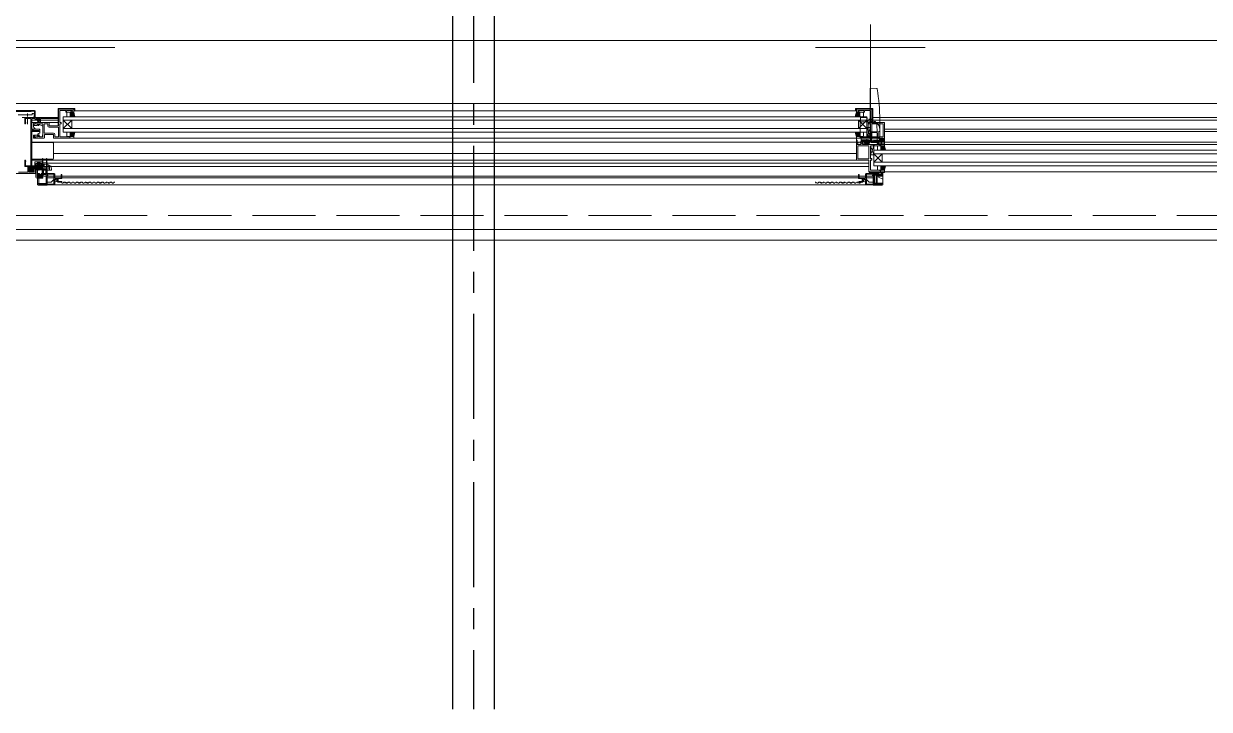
# Model space of a CAD drawing. Units: millimetres at full size, sheet at 1:30. Extents: x -16828 to 149130, y 47892 to 100313.
# Drawn here: x 15193 to 16886, y 49971 to 50950 of the extents above; entities that cross this region are included whole.
import ezdxf

# ---------------------------------------------------------------- set-up
doc = ezdxf.new("R2010")
doc.units = ezdxf.units.MM
doc.header["$LTSCALE"] = 30
doc.linetypes.add('CHAIN1', pattern=[8, 5, -1, 1, -1])
doc.linetypes.add('DASHED3', pattern=[4, 3, -1])
for name, color, linetype, lineweight in [('0-1', 7, 'Continuous', 15), ('2-A_建具', 7, 'Continuous', 15), ('9-9_配管－汚水１：硬質塩ビ管（ＤＶ）', 2, 'Continuous', 30)]:
    doc.layers.add(name, color=color, linetype=linetype, lineweight=lineweight)

msp = doc.modelspace()

# ---------------------------------------------------------------- linework, layer by layer
at = {"layer": '0-1'}
for p, q in [((12459.96, 50835.86), (17909.96, 50835.86)), ((-6110.04, 50655.86), (31079.96, 50655.86))]:
    msp.add_line(p, q, dxfattribs=at)
at = {"layer": '0-1', "linetype": 'DASHED3'}
msp.add_line((-1280.04, 50675.86), (21780.96, 50675.86), dxfattribs=at)
at = {"layer": '2-A_建具'}
for p, q in [((16402.46, 50830.36), (16402.46, 50948.83)), ((12649.96, 50925.86), (17719.96, 50925.86)), ((15323.46, 50915.86), (15098.96, 50915.86)), ((16480.96, 50915.86), (16323.96, 50915.86)), ((16411.15, 50857.55), (16402.48, 50857.85)), ((16401.96, 50857.35), (16401.96, 50813.49)), ((15160.96, 50825.86), (15208.96, 50825.86)), ((15203.96, 50824.46), (15165.96, 50824.46)), ((15203.96, 50824.86), (15203.96, 50824.46)), ((15208.96, 50824.86), (15203.96, 50824.86)), ((15208.96, 50818.81), (15208.96, 50824.86)), ((15209.96, 50824.86), (15209.96, 50816.36)), ((15264.96, 50827.86), (15242.76, 50827.86)), ((15264.46, 50827.76), (15243.46, 50827.76)), ((15264.96, 50824.06), (15264.96, 50827.26)), ((16382.46, 50825.56), (15264.96, 50825.56)), ((15265.26, 50825.56), (15265.26, 50827.56)), ((16381.26, 50828.96), (16405.96, 50828.96)), ((16381.26, 50828.96), (16381.26, 50825.56)), ((16382.46, 50827.26), (16382.46, 50824.06)), ((16403.96, 50827.76), (16382.96, 50827.76)), ((16405.96, 50828.96), (16405.96, 50808.96)), ((15185.63, 50819.86), (15198.09, 50819.86)), ((15207.16, 50815.86), (15191.06, 50815.86)), ((15194.96, 50807.36), (15194.96, 50815.36)), ((15195.46, 50815.86), (15242.76, 50815.86)), ((15198.76, 50817.18), (15198.76, 50821.74)), ((15198.76, 50814.98), (15198.76, 50816.18)), ((15198.76, 50806.34), (15198.76, 50813.98)), ((15199.43, 50819.86), (15205.36, 50819.86)), ((15242.76, 50808.96), (15204.96, 50808.96)), ((15205.66, 50820.16), (15205.66, 50821.36)), ((15206.16, 50821.86), (15207.39, 50821.86)), ((15207.68, 50821.66), (15208.73, 50818.77)), ((15208.05, 50818.28), (15208.96, 50818.81)), ((15209.16, 50816.36), (15208.05, 50818.28)), ((15208.16, 50817.79), (15208.16, 50816.86)), ((15212.39, 50808.94), (15208.17, 50807.67)), ((15208.51, 50818.16), (15208.31, 50818.05)), ((15209.96, 50816.36), (15209.16, 50816.36)), ((15211.26, 50813.43), (15211.26, 50813.93)), ((15211.28, 50813.33), (15211.46, 50813.15)), ((15211.56, 50814.23), (15212.06, 50814.23)), ((15212.96, 50813.13), (15211.56, 50813.13)), ((15211.73, 50814.23), (15212.83, 50813.13)), ((15212.26, 50814.03), (15214.36, 50814.03)), ((15212.39, 50808.94), (15212.53, 50808.96)), ((15214.96, 50810.73), (15213.14, 50809.33)), ((15213.26, 50812.83), (15213.26, 50811.73)), ((15213.26, 50812.7), (15215.23, 50810.73)), ((15213.27, 50814.03), (15214.86, 50812.44)), ((15215.56, 50810.73), (15213.34, 50809.05)), ((15213.42, 50811.19), (15213.72, 50810.89)), ((15214.26, 50810.73), (15217.46, 50810.73)), ((15214.45, 50814.2), (15215.52, 50813.13)), ((15214.56, 50814.23), (15215.16, 50814.23)), ((15214.86, 50812.67), (15214.86, 50812.03)), ((15215.16, 50811.73), (15217.16, 50811.73)), ((15215.66, 50813.13), (15215.32, 50813.13)), ((15215.37, 50814.14), (15215.87, 50813.64)), ((15215.57, 50811.73), (15216.57, 50810.73)), ((15216.92, 50811.73), (15217.46, 50811.19)), ((15217.16, 50809.6), (15216.96, 50810.73)), ((15217.46, 50811.43), (15217.46, 50809.43)), ((15219.96, 50815.86), (15219.96, 50814.26)), ((15228.03, 50807.03), (15228.03, 50804.03)), ((15242.96, 50809.26), (15242.76, 50809.26)), ((15249.96, 50795.06), (15249.96, 50817.06)), ((15249.96, 50817.06), (16397.46, 50817.06)), ((16397.46, 50812.06), (15249.96, 50812.06)), ((15261.96, 50812.06), (15249.96, 50800.06)), ((15261.96, 50800.06), (15249.96, 50812.06)), ((15254.96, 50818.06), (15254.96, 50822.56)), ((15255.96, 50823.56), (15258.96, 50823.56)), ((15258.96, 50817.06), (15255.96, 50817.06)), ((15259.96, 50817.06), (15259.96, 50823.56)), ((15259.96, 50819.45), (15264.07, 50823.56)), ((15259.96, 50820.86), (15262.66, 50823.56)), ((15259.96, 50822.27), (15261.25, 50823.56)), ((15259.96, 50823.56), (15264.96, 50823.56)), ((15259.96, 50818.03), (15265.06, 50823.13)), ((15259.96, 50822.56), (15259.96, 50818.06)), ((15259.96, 50822.37), (15265.27, 50817.06)), ((15259.96, 50820.96), (15263.86, 50817.06)), ((15259.96, 50819.55), (15262.45, 50817.06)), ((15259.96, 50818.13), (15261.03, 50817.06)), ((15260.19, 50823.56), (15266.39, 50817.36)), ((15260.4, 50817.06), (15265.32, 50821.98)), ((15261.6, 50823.56), (15265.97, 50819.2)), ((15261.82, 50817.06), (15265.59, 50820.83)), ((15261.96, 50812.06), (15261.96, 50800.06)), ((15263.02, 50823.56), (15265.54, 50821.03)), ((15263.23, 50817.06), (15265.85, 50819.68)), ((15264.43, 50823.56), (15265.12, 50822.87)), ((15264.65, 50817.06), (15266.12, 50818.53)), ((15264.96, 50823.56), (15266.46, 50817.06)), ((15266.06, 50817.06), (15266.38, 50817.39)), ((16382.46, 50823.56), (16380.96, 50817.06)), ((16387.23, 50823.56), (16381.03, 50817.36)), ((16381.36, 50817.06), (16381.03, 50817.39)), ((16382.77, 50817.06), (16381.3, 50818.53)), ((16385.82, 50823.56), (16381.45, 50819.2)), ((16384.19, 50817.06), (16381.56, 50819.68)), ((16385.6, 50817.06), (16381.83, 50820.83)), ((16384.4, 50823.56), (16381.88, 50821.03)), ((16387.02, 50817.06), (16382.1, 50821.98)), ((16387.46, 50822.37), (16382.15, 50817.06)), ((16382.99, 50823.56), (16382.3, 50822.87)), ((16387.46, 50818.03), (16382.36, 50823.13)), ((16387.46, 50823.56), (16382.46, 50823.56)), ((16387.46, 50819.45), (16383.34, 50823.56)), ((16387.46, 50820.96), (16383.56, 50817.06)), ((16387.46, 50820.86), (16384.76, 50823.56)), ((16387.46, 50819.55), (16384.97, 50817.06)), ((16385.46, 50812.06), (16397.46, 50800.06)), ((16385.46, 50800.06), (16397.46, 50812.06)), ((16385.46, 50812.06), (16385.46, 50800.06)), ((16387.46, 50822.27), (16386.17, 50823.56)), ((16387.46, 50818.13), (16386.39, 50817.06)), ((16387.46, 50817.06), (16387.46, 50823.56)), ((16387.46, 50822.56), (16387.46, 50818.06)), ((16391.46, 50823.56), (16388.46, 50823.56)), ((16388.46, 50817.06), (16391.46, 50817.06)), ((16397.32, 50815.56), (16388.57, 50815.86)), ((16392.46, 50818.06), (16392.46, 50822.56)), ((16397.46, 50788.49), (16397.46, 50817.06)), ((16397.8, 50815.1), (16398.26, 50809.87)), ((16400.06, 50811.26), (16398.49, 50811.29)), ((16399.46, 50808.52), (16399.46, 50788.75)), ((16403.46, 50813.49), (16400.06, 50813.49)), ((16400.06, 50810.88), (16400.06, 50813.49)), ((16403.46, 50812.82), (16400.06, 50812.82)), ((16400.06, 50810.88), (16403.46, 50810.88)), ((16401.96, 50782.37), (16401.96, 50810.74)), ((16401.96, 50806.37), (16402.19, 50807.92)), ((16402.7, 50808.35), (16411.55, 50808.04)), ((16403.46, 50810.88), (16403.46, 50808.32)), ((16405.46, 50811.54), (16405.46, 50808.25)), ((16405.96, 50815.86), (17639.96, 50815.86)), ((17599.96, 50811.96), (16405.96, 50811.96)), ((16409.96, 50809.81), (16409.96, 50808.96)), ((16415.96, 50812.47), (16415.96, 50788.13)), ((16422.46, 50808.96), (16422.46, 50778.37)), ((15210.08, 50799.46), (15204.96, 50799.46)), ((15216.46, 50796.06), (15204.96, 50796.06)), ((15207.46, 50806.72), (15207.46, 50805.16)), ((15207.46, 50803.06), (15207.46, 50804.36)), ((15207.46, 50790.86), (15207.46, 50788.8)), ((15207.46, 50786.56), (15207.46, 50790.86)), ((15210.22, 50799.34), (15208.53, 50800.76)), ((15216.24, 50799.06), (15210.86, 50799.11)), ((15213.77, 50805.77), (15212.46, 50805.16)), ((15215.09, 50791.16), (15214.16, 50791.16)), ((15214.19, 50792.98), (15216.19, 50793.71)), ((15215.33, 50805.8), (15219.97, 50804.13)), ((15215.39, 50789.16), (15215.39, 50790.86)), ((15216.46, 50799.06), (15216.46, 50794.16)), ((15220.36, 50791.16), (15220.96, 50791.16)), ((15220.36, 50791.16), (15220.36, 50788.49)), ((15249.96, 50800.06), (16397.46, 50800.06)), ((15249.96, 50795.06), (16397.46, 50795.06)), ((15254.96, 50794.06), (15254.96, 50789.56)), ((15258.96, 50795.06), (15255.96, 50795.06)), ((15259.96, 50789.75), (15265.27, 50795.06)), ((15259.96, 50791.16), (15263.86, 50795.06)), ((15259.96, 50792.58), (15262.45, 50795.06)), ((15259.96, 50795.06), (15259.96, 50787.86)), ((15259.96, 50793.99), (15261.03, 50795.06)), ((15259.96, 50794.09), (15265.06, 50788.99)), ((15259.96, 50789.56), (15259.96, 50794.06)), ((15259.96, 50792.68), (15264.07, 50788.56)), ((15259.96, 50791.26), (15262.66, 50788.56)), ((15260.19, 50788.56), (15266.39, 50794.76)), ((15260.4, 50795.06), (15265.32, 50790.14)), ((15261.6, 50788.56), (15265.97, 50792.93)), ((15261.82, 50795.06), (15265.59, 50791.29)), ((15263.02, 50788.56), (15265.54, 50791.09)), ((15263.23, 50795.06), (15265.85, 50792.44)), ((15264.65, 50795.06), (15266.12, 50793.59)), ((15264.96, 50788.56), (15266.46, 50795.06)), ((15266.06, 50795.06), (15266.38, 50794.74)), ((16382.46, 50788.56), (16380.96, 50795.06)), ((16381.36, 50795.06), (16381.03, 50794.74)), ((16387.23, 50788.56), (16381.03, 50794.76)), ((16382.77, 50795.06), (16381.3, 50793.59)), ((16385.82, 50788.56), (16381.45, 50792.93)), ((16384.19, 50795.06), (16381.56, 50792.44)), ((16385.6, 50795.06), (16381.83, 50791.29)), ((16384.4, 50788.56), (16381.88, 50791.09)), ((16387.02, 50795.06), (16382.1, 50790.14)), ((16387.46, 50789.75), (16382.15, 50795.06)), ((16387.46, 50794.09), (16382.36, 50788.99)), ((16387.46, 50792.68), (16383.34, 50788.56)), ((16387.46, 50791.16), (16383.56, 50795.06)), ((16387.46, 50791.26), (16384.76, 50788.56)), ((16387.46, 50792.58), (16384.97, 50795.06)), ((16387.46, 50793.99), (16386.39, 50795.06)), ((16387.46, 50795.06), (16387.46, 50787.86)), ((16387.46, 50789.56), (16387.46, 50794.06)), ((16388.46, 50795.06), (16391.46, 50795.06)), ((16392.46, 50794.06), (16392.46, 50789.56)), ((16402.46, 50801.49), (16397.46, 50801.49)), ((16402.46, 50801.49), (16397.46, 50788.49)), ((16402.46, 50788.49), (16397.46, 50801.49)), ((16414.99, 50795.83), (16402.48, 50795.39)), ((16402.96, 50794.37), (16411.83, 50794.37)), ((16403.46, 50795.42), (16403.46, 50781.87)), ((16411.96, 50799.37), (16411.96, 50796.67)), ((16411.96, 50793.87), (16411.96, 50779.87)), ((16415.96, 50796.83), (16415.96, 50799.37)), ((17544.96, 50799.46), (16422.46, 50799.46)), ((17544.96, 50796.06), (16422.46, 50796.06)), ((16382.46, 50780.56), (15204.96, 50780.56)), ((15204.98, 50779.26), (15204.98, 50757.26)), ((15234.98, 50780.26), (15205.98, 50780.26)), ((15207.46, 50786.56), (15222.46, 50786.56)), ((15208.17, 50787.85), (15212.39, 50786.58)), ((15216.56, 50789.16), (15215.39, 50789.16)), ((15216.56, 50788.49), (15216.56, 50789.16)), ((15235.98, 50757.26), (15235.98, 50779.26)), ((15236.46, 50786.56), (15823.71, 50786.56)), ((15250, 50788.49), (15249.92, 50788.49)), ((15255.96, 50788.56), (15258.96, 50788.56)), ((15259.96, 50789.85), (15261.25, 50788.56)), ((15259.96, 50788.56), (15264.96, 50788.56)), ((15264.43, 50788.56), (15265.12, 50789.25)), ((15264.96, 50786.56), (15264.96, 50788.06)), ((15823.71, 50786.62), (16421.26, 50786.55)), ((16382.76, 50786.56), (15823.71, 50786.56)), ((16382.99, 50788.56), (16382.3, 50789.25)), ((16387.46, 50788.56), (16382.46, 50788.56)), ((16382.46, 50788.06), (16382.46, 50755.16)), ((16382.46, 50786.56), (16404.53, 50786.55)), ((16389.46, 50780.56), (16383.66, 50780.56)), ((16387.46, 50789.85), (16386.17, 50788.56)), ((16387.96, 50787.37), (16398.49, 50787.74)), ((16387.96, 50787.27), (16401.96, 50787.52)), ((16422.46, 50780.97), (16388.04, 50780.97)), ((16388.04, 50779.47), (16401.46, 50779.47)), ((16391.46, 50788.56), (16388.46, 50788.56)), ((16389.96, 50782.47), (16422.46, 50782.47)), ((16389.96, 50780.97), (16389.96, 50782.47)), ((16399.96, 50784.06), (16390.46, 50784.06)), ((16391.96, 50782.47), (16391.96, 50780.97)), ((16393.46, 50782.47), (16393.52, 50783.11)), ((16401.4, 50783.11), (16393.52, 50783.11)), ((16393.96, 50780.56), (16403.46, 50780.56)), ((16394.46, 50783.97), (16394.46, 50782.47)), ((16397.46, 50783.97), (16394.46, 50783.97)), ((16394.66, 50779.47), (16394.66, 50778.47)), ((16400.26, 50778.47), (16394.66, 50778.47)), ((16395.46, 50783.76), (16396.1, 50782.47)), ((16395.46, 50780.97), (16395.46, 50778.47)), ((16395.76, 50780.97), (16395.76, 50778.47)), ((16397.46, 50784.9), (16397.46, 50776.87)), ((16399.46, 50783.76), (16398.82, 50782.47)), ((16399.16, 50780.97), (16399.16, 50778.47)), ((16401.96, 50789.64), (16399.46, 50789.61)), ((16399.46, 50780.97), (16399.46, 50778.47)), ((16400.26, 50779.47), (16400.26, 50778.47)), ((16401.46, 50782.47), (16401.4, 50783.11)), ((16401.46, 50779.47), (16401.46, 50780.97)), ((16407.46, 50775.63), (16402.46, 50762.63)), ((16407.46, 50762.63), (16402.46, 50775.63)), ((16403.46, 50786.92), (16412.29, 50787.23)), ((16403.46, 50781.87), (16411.96, 50781.87)), ((16411.96, 50780.37), (16403.96, 50780.37)), ((16404.53, 50780.56), (16404.53, 50786.56)), ((16404.53, 50780.66), (16418.61, 50780.66)), ((16404.53, 50780.56), (16418.11, 50780.56)), ((16407.56, 50783.81), (16407.46, 50781.57)), ((16407.46, 50781.57), (16411.96, 50781.37)), ((16407.46, 50747.06), (16407.46, 50775.63)), ((16407.49, 50782.31), (16411.53, 50782.13)), ((16407.56, 50783.81), (16413.03, 50783.57)), ((16414.99, 50787.13), (16411.98, 50787.02)), ((16412.46, 50770.06), (16412.46, 50774.56)), ((16412.96, 50780.63), (16412.96, 50778.46)), ((16413.46, 50778.37), (16422.46, 50778.37)), ((16413.46, 50775.56), (16416.46, 50775.56)), ((16414.46, 50778.37), (16414.46, 50782.07)), ((16417.11, 50784.66), (16417.11, 50785.46)), ((16417.11, 50784.96), (16419.61, 50784.96)), ((16417.46, 50769.06), (16417.46, 50776.26)), ((16417.46, 50771.45), (16421.57, 50775.56)), ((16417.46, 50772.86), (16420.16, 50775.56)), ((16417.46, 50774.27), (16418.75, 50775.56)), ((16417.46, 50775.56), (16422.46, 50775.56)), ((16417.46, 50770.03), (16422.56, 50775.13)), ((16417.46, 50774.56), (16417.46, 50770.06)), ((16417.46, 50774.37), (16422.77, 50769.06)), ((16417.86, 50784.26), (16417.51, 50784.26)), ((16417.69, 50775.56), (16423.89, 50769.36)), ((16418.11, 50780.76), (16417.86, 50784.26)), ((16417.9, 50769.06), (16422.82, 50773.98)), ((16418.11, 50780.76), (16418.11, 50777.81)), ((16418.61, 50777.66), (16422.46, 50777.66)), ((16419.21, 50784.26), (16418.86, 50784.26)), ((16419.1, 50775.56), (16423.47, 50771.2)), ((16419.61, 50785.46), (16419.61, 50784.66)), ((16420.52, 50775.56), (16423.04, 50773.03)), ((16421.26, 50786.55), (16421.26, 50781.06)), ((16421.26, 50781.06), (16422.46, 50781.06)), ((16421.93, 50775.56), (16422.62, 50774.87)), ((16422.46, 50776.06), (16422.46, 50777.66)), ((16422.46, 50777.46), (17539.96, 50777.46)), ((16422.46, 50775.56), (16423.96, 50769.06)), ((15205.98, 50756.26), (15234.98, 50756.26)), ((15220.46, 50757.36), (15220.46, 50735.86)), ((15220.46, 50756.86), (15220.96, 50756.86)), ((15225.96, 50756.86), (15226.46, 50756.86)), ((16382.46, 50764.66), (15235.98, 50764.66)), ((16402.46, 50762.63), (16407.46, 50762.63)), ((16407.46, 50769.06), (17554.96, 50769.06)), ((16407.46, 50764.06), (17554.96, 50764.06)), ((16419.46, 50764.06), (16407.46, 50752.06)), ((16419.46, 50752.06), (16407.46, 50764.06)), ((16416.46, 50769.06), (16413.46, 50769.06)), ((16417.46, 50772.96), (16421.36, 50769.06)), ((16417.46, 50771.55), (16419.95, 50769.06)), ((16417.46, 50770.13), (16418.53, 50769.06)), ((16419.32, 50769.06), (16423.09, 50772.83)), ((16419.46, 50764.06), (16419.46, 50752.06)), ((16420.73, 50769.06), (16423.35, 50771.68)), ((16422.15, 50769.06), (16423.62, 50770.53)), ((16423.56, 50769.06), (16423.88, 50769.39)), ((15194.96, 50746.36), (15194.96, 50754.36)), ((15195.46, 50745.86), (16400.26, 50745.86)), ((15200.92, 50745.91), (15199.51, 50744.75)), ((15199.51, 50745.91), (15199.51, 50742.86)), ((15201.51, 50745.91), (15199.51, 50745.91)), ((15202.21, 50745.79), (15199.51, 50743.33)), ((15199.51, 50742.86), (15202.81, 50742.86)), ((15199.96, 50742.86), (15201.96, 50742.86)), ((15203.49, 50745.64), (15200.45, 50742.86)), ((15201.88, 50741.46), (15201.26, 50740.84)), ((15201.26, 50740.96), (15201.26, 50739.56)), ((15208, 50745.91), (15201.27, 50739.44)), ((15202.81, 50741.46), (15201.76, 50741.46)), ((15204.87, 50745.61), (15201.87, 50742.86)), ((15209.41, 50745.91), (15202.31, 50739.06)), ((15206.4, 50745.73), (15202.81, 50742.39)), ((15202.81, 50742.86), (15202.81, 50741.46)), ((15206.21, 50741.55), (15203.72, 50739.06)), ((15218.16, 50746.86), (15204.96, 50746.86)), ((15207.48, 50741.41), (15205.14, 50739.06)), ((15206.21, 50742.86), (15206.21, 50741.46)), ((15209.96, 50742.86), (15206.21, 50742.86)), ((15206.21, 50741.46), (15207.26, 50741.46)), ((15207.76, 50740.27), (15206.55, 50739.06)), ((15206.96, 50742.86), (15209.46, 50742.86)), ((15207.51, 50745.91), (15209.96, 50745.91)), ((15209.96, 50744.99), (15207.52, 50742.86)), ((15207.76, 50740.96), (15207.76, 50739.56)), ((15209.96, 50743.88), (15208.94, 50742.86)), ((15209.43, 50751.19), (15209.46, 50752.69)), ((15209.47, 50747.49), (15209.43, 50751.19)), ((15219.93, 50752.69), (15209.46, 50752.69)), ((15218.43, 50747.49), (15209.47, 50747.49)), ((15209.96, 50745.91), (15209.96, 50742.86)), ((15210.96, 50750.19), (15210.96, 50748.19)), ((15218.96, 50750.19), (15210.96, 50750.19)), ((15210.96, 50730.66), (15210.96, 50745.86)), ((15210.96, 50745.86), (15211.02, 50745.22)), ((15210.96, 50744.16), (15219.96, 50744.16)), ((15221.96, 50742.66), (15210.96, 50742.66)), ((15218.96, 50742.26), (15210.96, 50742.26)), ((15218.9, 50745.22), (15211.02, 50745.22)), ((15218.46, 50741.36), (15211.46, 50741.36)), ((15212.46, 50742.66), (15212.46, 50730.66)), ((15212.96, 50720.26), (15212.96, 50752.26)), ((15216.96, 50752.26), (15212.96, 50752.26)), ((15212.96, 50750.86), (15216.96, 50750.86)), ((15212.96, 50749.06), (15216.96, 50749.06)), ((15212.96, 50749.06), (15213.22, 50748.53)), ((15212.96, 50748.26), (15216.96, 50748.26)), ((15212.96, 50746.86), (15213.22, 50746.13)), ((15212.96, 50744.86), (15219.96, 50744.86)), ((15213.31, 50749.06), (15213.23, 50748.43)), ((15213.34, 50746.86), (15213.23, 50746.03)), ((15213.31, 50752.26), (15213.31, 50749.06)), ((15213.34, 50746.86), (15213.34, 50750.86)), ((15214.96, 50740.14), (15214.96, 50752.57)), ((15216.58, 50746.86), (15216.58, 50750.86)), ((15216.58, 50746.86), (15216.69, 50746.03)), ((15216.61, 50752.26), (15216.61, 50749.06)), ((15216.61, 50749.06), (15216.69, 50748.43)), ((15216.96, 50749.06), (15216.7, 50748.53)), ((15216.96, 50746.86), (15216.7, 50746.13)), ((15216.96, 50752.26), (15216.96, 50742.26)), ((15218.43, 50748.19), (15218.43, 50747.49)), ((15218.76, 50747.46), (15219.96, 50747.46)), ((15218.96, 50745.86), (15218.9, 50745.22)), ((15218.96, 50742.26), (15218.9, 50741.62)), ((15218.96, 50750.19), (15218.96, 50748.19)), ((15218.96, 50745.86), (15218.96, 50741.86)), ((15219.96, 50751.36), (15219.96, 50744.86)), ((15220.46, 50748.36), (15219.96, 50742.36)), ((15219.96, 50744.16), (15219.96, 50742.66)), ((15219.96, 50735.86), (15219.96, 50742.36)), ((15220.46, 50741.86), (15219.96, 50741.86)), ((15220.33, 50740.86), (15220.29, 50742.66)), ((15220.33, 50740.86), (15229.58, 50740.86)), ((15221.42, 50742.82), (15220.96, 50748.36)), ((15225.96, 50741.86), (15220.96, 50741.86)), ((15221.42, 50742.82), (15221.42, 50735.86)), ((15221.43, 50751.19), (15221.43, 50751.22)), ((15221.46, 50751.36), (15225.46, 50751.36)), ((15221.46, 50745.56), (15221.46, 50743.16)), ((15225, 50742.36), (15221.92, 50742.36)), ((15221.92, 50735.86), (15221.92, 50742.36)), ((15222.46, 50745.86), (15222.55, 50748.4)), ((15223.46, 50745.84), (15222.46, 50745.88)), ((15223.46, 50745.84), (15223.45, 50745.56)), ((15223.46, 50745.84), (15223.46, 50743.16)), ((15223.55, 50749.36), (15224.37, 50749.36)), ((15224.54, 50749.33), (15229.52, 50747.52)), ((15225, 50742.36), (15225, 50735.86)), ((15225.96, 50748.36), (15225.5, 50742.82)), ((15225.5, 50735.86), (15225.5, 50742.82)), ((15226.29, 50749.23), (15226.29, 50748.69)), ((15226.29, 50749.23), (15229.77, 50747.96)), ((15226.31, 50749.22), (15226.31, 50748.69)), ((15226.96, 50742.36), (15226.46, 50748.36)), ((15226.96, 50741.86), (15226.46, 50741.86)), ((15226.96, 50751.36), (15226.96, 50735.86)), ((15823.71, 50750.56), (15226.96, 50750.56)), ((15227.75, 50748.16), (15227.75, 50748.69)), ((15228.31, 50748.49), (15228.31, 50747.96)), ((15229.35, 50747.05), (15229.52, 50747.52)), ((15229.75, 50747.44), (15229.75, 50747.97)), ((15229.77, 50747.43), (15229.77, 50747.96)), ((15229.98, 50747.35), (15232.45, 50746.45)), ((15230.5, 50740.86), (15232.96, 50740.86)), ((15232.96, 50740.86), (15232.78, 50746.01)), ((16400.26, 50750.56), (15823.71, 50750.56)), ((16400.26, 50738.26), (16400.26, 50754.57)), ((16400.46, 50754.57), (16400.26, 50754.57)), ((17554.96, 50752.06), (16407.46, 50752.06)), ((16407.46, 50747.06), (17554.96, 50747.06)), ((16412.46, 50746.06), (16412.46, 50741.56)), ((16416.46, 50747.06), (16413.46, 50747.06)), ((16413.46, 50740.56), (16416.46, 50740.56)), ((16417.46, 50741.75), (16422.77, 50747.06)), ((16417.46, 50743.16), (16421.36, 50747.06)), ((16417.46, 50744.58), (16419.95, 50747.06)), ((16417.46, 50747.06), (16417.46, 50739.86)), ((16417.46, 50745.99), (16418.53, 50747.06)), ((16417.46, 50746.09), (16422.56, 50740.99)), ((16417.46, 50741.56), (16417.46, 50746.06)), ((16417.46, 50744.68), (16421.57, 50740.56)), ((16417.46, 50743.26), (16420.16, 50740.56)), ((16417.46, 50741.85), (16418.75, 50740.56)), ((16417.46, 50740.56), (16422.46, 50740.56)), ((16417.69, 50740.56), (16423.89, 50746.76)), ((16417.9, 50747.06), (16422.82, 50742.14)), ((16419.1, 50740.56), (16423.47, 50744.93)), ((16419.32, 50747.06), (16423.09, 50743.29)), ((16420.52, 50740.56), (16423.04, 50743.09)), ((16420.73, 50747.06), (16423.35, 50744.44)), ((16421.93, 50740.56), (16422.62, 50741.25)), ((16422.15, 50747.06), (16423.62, 50745.59)), ((16422.46, 50740.56), (16423.96, 50747.06)), ((16422.46, 50738.56), (16422.46, 50740.06)), ((16423.56, 50747.06), (16423.88, 50746.74)), ((15201.76, 50739.06), (15207.26, 50739.06)), ((15212.46, 50730.66), (15220.96, 50730.66)), ((15212.46, 50729.16), (15220.96, 50729.16)), ((15215.96, 50735.86), (15212.96, 50735.86)), ((15225.76, 50731.96), (15212.96, 50731.96)), ((15214.16, 50734.76), (15214.16, 50733.86)), ((15215.36, 50735.06), (15214.46, 50735.06)), ((15214.96, 50731.96), (15214.96, 50721.76)), ((15215.66, 50735.56), (15215.66, 50735.36)), ((15215.96, 50734.41), (15215.96, 50735.86)), ((15218.36, 50735.86), (15236.96, 50735.86)), ((15218.36, 50735.86), (15218.36, 50734.41)), ((15218.66, 50735.36), (15218.66, 50735.56)), ((15219.86, 50735.06), (15218.96, 50735.06)), ((15219.41, 50734.41), (15219.41, 50733.56)), ((15220.16, 50733.86), (15220.16, 50734.76)), ((15220.96, 50736.36), (15220.46, 50736.36)), ((15220.96, 50729.16), (15220.96, 50730.66)), ((15221.16, 50734.46), (15221.16, 50732.76)), ((15225.46, 50734.76), (15221.46, 50734.76)), ((15225.76, 50734.46), (15225.76, 50720.96)), ((15226.46, 50736.36), (15225.96, 50736.36)), ((15226.96, 50734.66), (15226.96, 50733.76)), ((15226.96, 50732.46), (15226.96, 50720.76)), ((15236.66, 50732.36), (15226.96, 50732.36)), ((15236.66, 50729.66), (15226.96, 50729.66)), ((15232.56, 50723.76), (15226.96, 50723.76)), ((15227.16, 50733.56), (15227.46, 50733.56)), ((15227.46, 50732.66), (15227.16, 50732.66)), ((15236.36, 50734.96), (15227.26, 50734.96)), ((15227.76, 50733.26), (15227.76, 50732.96)), ((15236.36, 50727.56), (15232.56, 50723.76)), ((15236.36, 50728.56), (15236.36, 50727.56)), ((15236.36, 50728.56), (15236.66, 50728.56)), ((15236.66, 50720.76), (15236.66, 50734.66)), ((15237.51, 50724.93), (15237.89, 50724.48)), ((15237.96, 50734.86), (15237.96, 50729.96)), ((15246.96, 50732.36), (15237.96, 50732.36)), ((15237.96, 50728.26), (15237.96, 50725.56)), ((15237.96, 50724.28), (15237.96, 50720.56)), ((15238.26, 50729.66), (15246.66, 50729.66)), ((15241.46, 50728.56), (15238.26, 50728.56)), ((15241.01, 50725.15), (15241.26, 50725.09)), ((15241.55, 50725.59), (15241.12, 50726.02)), ((15241.26, 50726.36), (15241.46, 50726.36)), ((15241.76, 50726.66), (15241.76, 50728.26)), ((15247.56, 50723.76), (15242.06, 50723.76)), ((15242.86, 50728.46), (15242.86, 50724.86)), ((15247.46, 50728.76), (15243.16, 50728.76)), ((15243.16, 50724.56), (15247.56, 50724.56)), ((15246.96, 50729.96), (15246.96, 50734.16)), ((15247.96, 50734.16), (15247.96, 50729.26)), ((16385.46, 50732.36), (15247.96, 50732.36)), ((16385.46, 50729.66), (15247.96, 50729.66)), ((15248.96, 50723.26), (15248.76, 50723.26)), ((15251.96, 50722.5), (15251.76, 50722.5)), ((15254.96, 50723.26), (15254.76, 50723.26)), ((15257.96, 50722.5), (15257.76, 50722.5)), ((15260.96, 50723.26), (15260.76, 50723.26)), ((15263.96, 50722.5), (15263.76, 50722.5)), ((15266.96, 50723.26), (15266.76, 50723.26)), ((15269.96, 50722.5), (15269.76, 50722.5)), ((15272.96, 50723.26), (15272.76, 50723.26)), ((15275.96, 50722.5), (15275.76, 50722.5)), ((15278.96, 50723.26), (15278.76, 50723.26)), ((15281.96, 50722.5), (15281.76, 50722.5)), ((15284.96, 50723.26), (15284.76, 50723.26)), ((15287.96, 50722.5), (15287.76, 50722.5)), ((15290.96, 50723.26), (15290.76, 50723.26)), ((15293.96, 50722.5), (15293.76, 50722.5)), ((15296.96, 50723.26), (15296.76, 50723.26)), ((15299.96, 50722.5), (15299.76, 50722.5)), ((15302.96, 50723.26), (15302.76, 50723.26)), ((15305.96, 50722.5), (15305.76, 50722.5)), ((15308.96, 50723.26), (15308.76, 50723.26)), ((15311.96, 50722.5), (15311.76, 50722.5)), ((15314.96, 50723.26), (15314.76, 50723.26)), ((15317.96, 50722.5), (15317.76, 50722.5)), ((15320.96, 50723.26), (15320.76, 50723.26)), ((16323.96, 50722.5), (16323.86, 50722.5)), ((16326.96, 50723.26), (16326.76, 50723.26)), ((16329.96, 50722.5), (16329.76, 50722.5)), ((16332.96, 50723.26), (16332.76, 50723.26)), ((16335.96, 50722.5), (16335.76, 50722.5)), ((16338.96, 50723.26), (16338.76, 50723.26)), ((16341.96, 50722.5), (16341.76, 50722.5)), ((16344.96, 50723.26), (16344.76, 50723.26)), ((16347.96, 50722.5), (16347.76, 50722.5)), ((16350.96, 50723.26), (16350.76, 50723.26)), ((16353.96, 50722.5), (16353.76, 50722.5)), ((16356.96, 50723.26), (16356.76, 50723.26)), ((16359.96, 50722.5), (16359.76, 50722.5)), ((16362.96, 50723.26), (16362.76, 50723.26)), ((16365.96, 50722.5), (16365.76, 50722.5)), ((16368.96, 50723.26), (16368.76, 50723.26)), ((16371.96, 50722.5), (16371.76, 50722.5)), ((16374.96, 50723.26), (16374.76, 50723.26)), ((16377.96, 50722.5), (16377.76, 50722.5)), ((16380.96, 50723.26), (16380.76, 50723.26)), ((16383.96, 50722.5), (16383.76, 50722.5)), ((16385.46, 50734.16), (16385.46, 50729.26)), ((16385.86, 50723.76), (16391.36, 50723.76)), ((16386.46, 50732.36), (16395.46, 50732.36)), ((16386.96, 50723.26), (16386.76, 50723.26)), ((16389.96, 50722.5), (16389.76, 50722.5)), ((16415.06, 50735.86), (16396.46, 50735.86)), ((16396.76, 50732.36), (16406.46, 50732.36)), ((16396.76, 50729.66), (16406.46, 50729.66)), ((16397.06, 50728.56), (16396.76, 50728.56)), ((16397.06, 50728.56), (16397.06, 50727.56)), ((16397.06, 50727.56), (16400.86, 50723.76)), ((16400.26, 50738.26), (16422.76, 50738.26)), ((16400.86, 50723.76), (16406.46, 50723.76)), ((16400.96, 50738.56), (16981.21, 50738.56)), ((16421.76, 50737.26), (16401.26, 50737.26)), ((16406.46, 50737.21), (16406.46, 50735.86)), ((16406.46, 50720.75), (16406.46, 50732.39)), ((16406.96, 50735.86), (16406.96, 50737.2)), ((16406.96, 50736.36), (16407.46, 50736.36)), ((16407.46, 50737.2), (16407.46, 50735.86)), ((16407.76, 50720.74), (16407.76, 50734.68)), ((16407.76, 50734.36), (16412.06, 50734.36)), ((16407.76, 50734.36), (16408.76, 50733.36)), ((16407.92, 50735.86), (16407.92, 50737.19)), ((16408.42, 50737.19), (16408.42, 50735.86)), ((16408.76, 50733.36), (16408.76, 50721.96)), ((16411.06, 50733.36), (16408.76, 50733.36)), ((16411.06, 50733.36), (16412.06, 50734.36)), ((16411.06, 50721.96), (16411.06, 50733.36)), ((16411.5, 50735.86), (16411.5, 50737.16)), ((16412, 50737.16), (16412, 50735.86)), ((16412.06, 50734.74), (16412.06, 50720.68)), ((16419.46, 50732.16), (16412.06, 50732.16)), ((16412.46, 50735.86), (16412.46, 50737.15)), ((16412.46, 50736.36), (16412.96, 50736.36)), ((16412.96, 50737.15), (16412.96, 50735.86)), ((16419.26, 50733.56), (16413.26, 50733.56)), ((16413.46, 50737.15), (16413.46, 50735.86)), ((16414.46, 50730.34), (16414.46, 50732.16)), ((16419.8, 50728.4), (16414.46, 50730.34)), ((16415.06, 50735.86), (16415.06, 50734.41)), ((16417.46, 50734.41), (16417.46, 50735.86)), ((16417.46, 50735.86), (16420.46, 50735.86)), ((16418.76, 50734.41), (16418.76, 50733.56)), ((16420.46, 50720.26), (16420.46, 50737.18)), ((16420.46, 50733.46), (16420.46, 50734.86)), ((16422.76, 50738.56), (16422.76, 50738.26)), ((15225.76, 50721.76), (15212.96, 50721.76)), ((16419.46, 50719.56), (15213.96, 50719.56)), ((15226.96, 50719.26), (15213.96, 50719.26)), ((15215.46, 50720.96), (15219.86, 50720.96)), ((15220.16, 50721.26), (15220.16, 50721.46)), ((15221.16, 50721.46), (15221.16, 50720.96)), ((15221.46, 50720.66), (15225.46, 50720.66)), ((15236.66, 50720.76), (15226.96, 50720.76)), ((15226.96, 50719.56), (15226.96, 50719.26)), ((15227.26, 50720.46), (15236.36, 50720.46)), ((16396.76, 50720.76), (16406.46, 50720.76)), ((16406.46, 50719.56), (16406.46, 50719.26)), ((16406.46, 50719.26), (16419.46, 50719.26)), ((16408.76, 50721.96), (16411.06, 50721.96)), ((16411.06, 50721.96), (16412.06, 50720.96)), ((16412.06, 50722.06), (16420.46, 50722.06)), ((16420.46, 50720.56), (16420.46, 50721.26)), ((17478.46, 50640.86), (12891.46, 50640.86))]:
    msp.add_line(p, q, dxfattribs=at)
for points in [[(15242.96, 50827.26), (15242.96, 50803.96), (15229.96, 50803.96), (15229.96, 50808.46)], [(15242.76, 50803.96), (15242.76, 50828.86), (15266.26, 50828.86), (15266.26, 50825.56)], [(15246.16, 50806.86), (15246.96, 50806.86), (15246.96, 50808.96), (15244.96, 50808.96), (15244.96, 50825.83), (15253.46, 50825.83), (15253.46, 50823.56), (15254.46, 50823.56), (15254.46, 50825.83), (15263.03, 50825.83), (15263.03, 50824.91), (15260.18, 50824.15)], [(16404.46, 50827.96), (16382.26, 50827.96), (16382.26, 50825.56)], [(16387.24, 50824.15), (16384.39, 50824.91), (16384.39, 50825.83), (16392.96, 50825.83), (16392.96, 50823.56), (16393.96, 50823.56), (16393.96, 50825.83), (16402.46, 50825.83), (16402.46, 50808.96), (16400.46, 50808.96), (16400.46, 50806.86), (16401.26, 50806.86)], [(16422.46, 50808.96), (16404.46, 50808.96), (16404.46, 50827.96)], [(15195.46, 50754.86), (15195.96, 50754.86), (15196.56, 50753.82), (15196.56, 50752.86), (15195.86, 50752.86), (15195.86, 50747.06), (15203.76, 50747.06), (15203.76, 50814.66), (15195.86, 50814.66), (15195.86, 50808.86), (15196.56, 50808.86), (15196.56, 50807.9), (15195.96, 50806.86), (15195.46, 50806.86)], [(15209.86, 50812.96), (15209.86, 50814.66), (15204.96, 50814.66), (15204.96, 50798.76), (15207.27, 50798.76)], [(15242.76, 50811.96), (15215.16, 50811.96), (15215.16, 50812.76), (15216.26, 50812.76), (15216.26, 50814.26), (15211.06, 50814.26), (15211.06, 50812.76), (15212.16, 50812.76), (15212.16, 50811.96), (15204.96, 50811.96)], [(15216.46, 50799.06), (15210.86, 50799.11), (15210.08, 50799.46), (15207.74, 50801.79), (15207.46, 50803.05), (15207.46, 50806.72), (15207.66, 50807.31), (15208.17, 50807.67)], [(15208.46, 50805.16), (15208.46, 50806.61), (15209.85, 50807.03), (15214.06, 50807.03), (15214.06, 50804.66), (15215.06, 50804.66), (15215.06, 50807.03), (15220.96, 50807.03), (15220.96, 50788.49), (15215.06, 50788.49), (15215.06, 50790.86), (15207.46, 50790.86)], [(15242.76, 50814.26), (15217.46, 50814.26), (15217.46, 50812.96)], [(15235.89, 50793.49), (15222.89, 50793.49), (15222.89, 50807.03), (15228.03, 50807.03)], [(15229.46, 50808.96), (15229.81, 50808.81), (15229.96, 50808.46)], [(15249, 50788.49), (15244.96, 50788.49), (15244.96, 50807.03), (15245.83, 50807.03)], [(16387.96, 50787.27), (16387.96, 50809.87), (16398.49, 50809.5), (16398.49, 50811.29)], [(16398.26, 50809.87), (16388.26, 50809.87), (16388.26, 50815.56)], [(16401.59, 50807.03), (16402.46, 50807.03), (16402.46, 50788.49), (16397.42, 50788.49)], [(15215.26, 50796.06), (15215.26, 50797.36), (15204.96, 50797.36), (15204.96, 50746.86)], [(15207.46, 50804.36), (15212.46, 50804.36), (15212.46, 50805.16)], [(15207.66, 50799.06), (15211.96, 50799.06), (15216, 50798.71)], [(15212.76, 50790.86), (15212.76, 50790.06), (15213.86, 50790.06), (15213.86, 50788.49), (15209.85, 50788.49), (15208.66, 50788.85), (15208.66, 50790.06), (15209.76, 50790.06), (15209.76, 50790.86)], [(15213.86, 50790.86), (15213.86, 50792.51), (15216.46, 50794.16)], [(15222.96, 50787.06), (15222.96, 50791.56), (15235.96, 50791.56), (15235.96, 50787.06)], [(15230.03, 50802.03), (15242.96, 50802.03), (15242.96, 50788.49), (15237.89, 50788.49), (15237.89, 50791.49)], [(15222.96, 50787.06), (15222.81, 50786.71), (15222.46, 50786.56)], [(15236.46, 50786.56), (15236.11, 50786.71), (15235.96, 50787.06)], [(15259.96, 50787.86), (15258.96, 50787.86), (15257.23, 50788.49), (15250.92, 50788.49)], [(16382.46, 50786.56), (16402.53, 50786.56), (16402.53, 50782.06)], [(16389.46, 50786.56), (16389.46, 50779.86), (16388.06, 50779.86), (16388.06, 50779.06), (16389.46, 50779.06), (16389.46, 50777.56), (16383.66, 50777.56), (16383.66, 50779.06), (16385.06, 50779.06), (16385.06, 50779.86), (16383.66, 50779.86), (16383.66, 50782.96)], [(16396.5, 50788.49), (16390.19, 50788.49), (16388.46, 50787.86), (16387.46, 50787.86)], [(16422.46, 50777.56), (16391.39, 50777.56), (16391.39, 50782.56), (16394.27, 50782.56), (16400, 50783.06)], [(16402.53, 50782.06), (16399.65, 50782.06), (16393.92, 50781.56)], [(16403.33, 50757.09), (16402.46, 50757.09), (16402.46, 50775.63), (16407.5, 50775.63)], [(16404.46, 50781.56), (16404.46, 50786.56), (16414.56, 50786.56), (16414.56, 50785.26)], [(16408.42, 50775.63), (16414.73, 50775.63), (16416.46, 50776.26), (16417.46, 50776.26)], [(16415.56, 50784.26), (16416.86, 50784.26), (16416.86, 50785.06), (16415.76, 50785.06), (16415.76, 50786.56), (16420.96, 50786.56), (16420.96, 50785.06), (16419.86, 50785.06), (16419.86, 50784.26), (16421.26, 50784.26)], [(16416.06, 50786.56), (16416.06, 50785.46), (16417.11, 50785.46)], [(16418.61, 50777.66), (16418.61, 50780.76), (16418.86, 50784.26)], [(16418.61, 50780.56), (17589.76, 50780.56), (17589.76, 50781.36), (17588.66, 50781.36), (17588.66, 50782.86), (17593.86, 50782.86), (17593.86, 50781.36), (17592.76, 50781.36), (17592.76, 50780.56), (17599.96, 50780.56)], [(16419.61, 50785.46), (16420.66, 50785.46), (16420.66, 50786.56)], [(15220.96, 50735.86), (15220.96, 50757.36), (15220.46, 50757.36)], [(15226.46, 50735.86), (15226.46, 50757.36), (15225.96, 50757.36), (15225.96, 50735.86)], [(16417.46, 50739.86), (16416.46, 50739.86), (16414.73, 50740.49), (16402.46, 50740.49), (16402.46, 50755.16), (16404.46, 50755.16), (16404.46, 50757.26), (16403.66, 50757.26)], [(15209.96, 50742.36), (15209.96, 50735.86), (15159.96, 50735.86)], [(15185.92, 50737.79), (15199.46, 50737.79), (15199.46, 50742.36)], [(15202.46, 50742.36), (15202.46, 50741.86), (15200.96, 50741.86), (15200.96, 50737.79), (15207.96, 50737.79), (15207.96, 50741.86), (15206.46, 50741.86), (15206.46, 50742.36)], [(15204.96, 50755.16), (16400.46, 50755.16), (16400.46, 50739.06)], [(15210.96, 50748.19), (15219.96, 50748.19), (15219.97, 50746.49), (15221.39, 50746.49), (15221.43, 50751.19)], [(15210.96, 50742.26), (15211.02, 50741.62), (15218.9, 50741.62)], [(15212.96, 50744.57), (15213.81, 50746.3), (15214.96, 50746.91)], [(15212.96, 50740.97), (15213.81, 50742.7), (15214.96, 50743.31)], [(15216.96, 50744.57), (15216.1, 50746.3), (15214.96, 50746.91)], [(15216.96, 50740.97), (15216.1, 50742.7), (15214.96, 50743.31)], [(15218.43, 50748.17), (15218.93, 50748.17), (15218.93, 50748.19)], [(15229.58, 50740.86), (15229.46, 50744.08), (15229.35, 50747.05)], [(15230.27, 50746.9), (15230.33, 50745.25), (15230.5, 50740.86)], [(15220.86, 50732.46), (15213.96, 50732.46), (15212.96, 50733.46)], [(15219.86, 50733.56), (15214.41, 50733.56), (15214.41, 50734.41), (15219.41, 50734.41)], [(16385.96, 50728.76), (16390.56, 50728.76), (16390.56, 50724.56), (16385.86, 50724.56), (16385.86, 50723.76)], [(16395.46, 50734.86), (16395.46, 50729.66), (16386.46, 50729.66), (16386.46, 50734.16)], [(16392.66, 50724.94), (16392.41, 50725.15), (16392.09, 50725.07), (16391.82, 50725.54), (16392.38, 50726.1), (16392.28, 50726.36), (16391.66, 50726.36), (16391.66, 50728.56), (16395.46, 50728.56), (16395.46, 50725.56), (16395.76, 50725.26), (16395.91, 50724.93), (16395.46, 50724.39), (16395.46, 50720.56)], [(16401.26, 50737.26), (16400.55, 50737.55), (16400.26, 50738.26)], [(16417.96, 50720.96), (16413.26, 50720.96), (16413.26, 50721.76), (16412.26, 50721.76), (16412.26, 50720.66), (16407.66, 50720.66), (16407.66, 50734.76), (16412.26, 50734.76), (16412.26, 50732.46), (16419.46, 50732.46)], [(16413.26, 50733.56), (16413.26, 50735.06), (16414.76, 50735.06), (16414.76, 50735.86)], [(16413.76, 50733.56), (16413.76, 50734.41), (16418.76, 50734.41)], [(16417.76, 50735.86), (16417.76, 50735.06), (16419.26, 50735.06), (16419.26, 50733.56)], [(16422.76, 50738.26), (16422.47, 50737.55), (16421.76, 50737.26)], [(16412.06, 50720.96), (16407.76, 50720.96), (16408.76, 50721.96)], [(16419.96, 50721.76), (16418.76, 50721.76), (16418.46, 50721.46)]]:
    msp.add_lwpolyline(points, dxfattribs=at)
for points in [[(16404.46, 50788.49), (16420.53, 50788.49), (16420.53, 50807.03), (16404.46, 50807.03)], [(16384.39, 50757.09), (16400.46, 50757.09), (16400.46, 50775.63), (16384.39, 50775.63)], [(16396.76, 50720.46), (16406.46, 50720.46), (16406.46, 50732.66), (16405.66, 50732.66), (16405.66, 50733.56), (16406.46, 50733.56), (16406.46, 50734.96), (16396.76, 50734.96)]]:
    msp.add_lwpolyline(points, close=True, dxfattribs=at)
for centre in [(15239.45, 50725.66), (16393.97, 50725.66)]:
    msp.add_circle(centre, 1.45, dxfattribs=at)
for centre, radius, start, end in [((16402.46, 50857.35), 0.5, 88, 180), ((16411.11, 50856.55), 1, 9.79346, 88), ((16150.96, 50811.65), 265, 0.17857, 9.79346), ((15208.96, 50824.86), 1, 0.00087, 90), ((15243.76, 50827.86), 1, 90, 179.99999), ((15243.46, 50827.26), 0.5, 90, 180), ((15260.26, 50823.86), 0.3, 105, 270), ((15264.46, 50827.26), 0.5, 0, 90), ((15264.46, 50824.06), 0.5, 270, 0), ((15264.96, 50827.56), 0.3, 0, 90), ((15265.26, 50827.86), 1, 0, 90), ((16382.26, 50827.96), 1, 90, 179.99999), ((16382.96, 50827.26), 0.5, 90, 180), ((16382.96, 50824.06), 0.5, 180, 270), ((16387.16, 50823.86), 0.3, 270, 75), ((16403.96, 50827.26), 0.5, 0, 90), ((16404.96, 50827.96), 1, 0, 90), ((15195.46, 50815.36), 0.5, 90, 180), ((15195.46, 50807.36), 0.5, 180, 270), ((15198.09, 50819.66), 0.2, 16.60294, 90), ((15198.76, 50819.86), 0.5, 196.6061, 343.4019), ((15199.43, 50819.66), 0.2, 90, 163.39706), ((15205.36, 50820.16), 0.3, 270, 0), ((15206.16, 50821.36), 0.5, 90, 179.99999), ((15207.16, 50816.86), 1, 270, 0), ((15207.39, 50821.56), 0.3, 19.9968, 90), ((15208.46, 50806.72), 1, 106.69924, 180), ((15208.46, 50817.79), 0.3, 120.02532, 179.99709), ((15208.26, 50818.6), 0.5, 299.99993, 19.99625), ((15210.86, 50812.96), 1, 180, 270), ((15211.56, 50813.93), 0.3, 90, 180), ((15211.56, 50813.43), 0.3, 180, 270), ((15212.06, 50814.03), 0.2, 0, 90), ((15212.53, 50808.46), 0.5, 90, 106.69924), ((15212.96, 50812.83), 0.3, 0, 90), ((15213.16, 50809.13), 0.2, 95.58289, 335.58289), ((15214.26, 50811.73), 1, 180, 270), ((15214.56, 50814.03), 0.2, 90, 180), ((15214.86, 50813.13), 0.25, 33.05573, 236.94427), ((15214.56, 50812.67), 0.3, 0, 56.94427), ((15215.16, 50812.03), 0.3, 180, 270), ((15215.32, 50813.43), 0.3, 213.05573, 270), ((15215.16, 50813.93), 0.3, 45, 90), ((15215.66, 50813.43), 0.3, 270, 45), ((15216.46, 50812.96), 1, 270, 0), ((15217.26, 50809.43), 0.2, 120, 0), ((15217.16, 50811.43), 0.3, 0, 90), ((15229.46, 50808.46), 0.5, 0, 90), ((15245.83, 50806.83), 0.2, 35.09963, 90), ((15246.16, 50807.06), 0.2, 215.09963, 270), ((15255.96, 50822.56), 1, 89.9999, 179.9999), ((15255.96, 50818.06), 1, 179.9999, 269.9999), ((15258.96, 50822.56), 1, 359.9999, 89.9999), ((15258.96, 50818.06), 1, 269.9999, 359.9999), ((16388.46, 50822.56), 1, 90.0001, 180.0001), ((16388.46, 50818.06), 1, 180.0001, 270.0001), ((16388.56, 50815.56), 0.3, 88, 180), ((16391.46, 50822.56), 1, 0.0001, 90.0001), ((16391.46, 50818.06), 1, 270.0001, 0.0001), ((16397.3, 50815.06), 0.5, 5, 88.02699), ((16398.46, 50808.52), 1, 0, 90), ((16398.46, 50808.5), 1, 0, 88), ((16401.26, 50807.06), 0.2, 270, 324.90037), ((16401.59, 50806.83), 0.2, 90, 144.90037), ((16401.46, 50810.74), 0.5, 0, 16.57035), ((16402.69, 50807.85), 0.5, 88, 171.46923), ((16404.96, 50809.46), 0.5, 180, 270), ((16406.46, 50810.95), 0.5, 180, 268.6024), ((16405.96, 50790.46), 20, 81.24067, 88.6024), ((16405.96, 50790.46), 20, 79.17457, 81.24067), ((16409.66, 50809.81), 0.3, 0, 79.17457), ((16410.59, 50807.07), 1, 5.53061, 88), ((16411.5, 50807.04), 1, 49.17186, 88), ((16330.96, 50799.36), 81, 0.00856, 5.53061), ((16404.96, 50799.47), 11, 359.4814, 49.17186), ((16421.46, 50807.96), 1, 0, 90), ((15207.27, 50798.96), 0.2, 270, 345.52249), ((15207.96, 50805.16), 0.5, 180, 0), ((15210.46, 50803.06), 3, 180.00001, 230), ((15207.66, 50798.86), 0.2, 90, 165.52249), ((15210.87, 50800.11), 1, 230, 269.5), ((15214.19, 50804.86), 1, 97.40692, 115), ((15214.36, 50792.51), 0.5, 110, 180), ((15214.16, 50791.46), 0.3, 180.00001, 270), ((15214.99, 50804.86), 1, 70.14674, 86.11316), ((15215.09, 50790.86), 0.3, 0, 90), ((15215.96, 50798.21), 0.5, 0, 85), ((15215.96, 50794.16), 0.5, 290, 0), ((15216.16, 50798.76), 0.3, 0, 89.5), ((15219.46, 50802.72), 1.5, 0, 70.14674), ((15230.03, 50804.03), 2, 180, 270), ((15235.89, 50791.49), 2, 0, 90), ((15255.96, 50794.06), 1, 90.0001, 180.0001), ((15258.96, 50794.06), 1, 0.0001, 90.0001), ((16388.46, 50794.06), 1, 89.9999, 179.9999), ((16391.46, 50794.06), 1, 359.9999, 89.9999), ((16402.46, 50795.89), 0.5, 180, 272), ((16402.96, 50795.37), 1, 180, 270), ((16410.96, 50796.67), 1, 272, 0), ((16410.96, 50793.87), 1, 0, 30), ((16298.66, 50797.87), 115, 355.1492, 358.95761), ((16414.96, 50796.83), 1, 272, 0), ((15205.98, 50779.26), 1, 90, 179.99999), ((15208.46, 50788.8), 1, 180, 253.30076), ((15212.53, 50787.06), 0.5, 253.30076, 270), ((15222.46, 50787.06), 0.5, 270, 0), ((15234.98, 50779.26), 1, 0, 90), ((15236.46, 50787.06), 0.5, 180, 270), ((15249, 50788.29), 0.2, 23.57818, 90), ((15249.46, 50788.49), 0.3, 203.57818, 336.42182), ((15249.92, 50788.29), 0.2, 90, 156.42182), ((15250, 50788.29), 0.2, 23.57818, 90), ((15250.46, 50788.49), 0.3, 203.57818, 336.42182), ((15250.92, 50788.29), 0.2, 90, 156.42182), ((15255.96, 50789.56), 1, 180.0001, 270.0001), ((15258.96, 50789.56), 1, 270.0001, 0.0001), ((15264.46, 50788.06), 0.5, 0, 90), ((16382.96, 50788.06), 0.5, 90, 180), ((16383.06, 50782.96), 0.6, 0, 180), ((16388.46, 50789.56), 1, 179.9999, 269.9999), ((16390.46, 50783.06), 1, 90, 180), ((16391.46, 50789.56), 1, 269.9999, 359.9999), ((16393.96, 50781.06), 0.5, 95, 270), ((16397.46, 50774.47), 9.5, 65.47227, 114.52773), ((16396.5, 50788.29), 0.2, 23.57818, 90), ((16396.96, 50788.49), 0.3, 203.57818, 336.42182), ((16397.42, 50788.29), 0.2, 90, 156.42182), ((16397.5, 50788.29), 0.2, 23.57818, 90), ((16397.96, 50788.49), 0.3, 203.57818, 336.42182), ((16398.42, 50788.29), 0.2, 90, 156.42182), ((16398.46, 50788.74), 1, 272, 0), ((16399.96, 50783.56), 0.5, 275, 90), ((16403.96, 50782.37), 2, 180, 270), ((16403.46, 50781.56), 1, 270, 0), ((16406.5, 50775.83), 0.2, 270, 336.42182), ((16406.96, 50775.63), 0.3, 23.57818, 156.42182), ((16407.42, 50775.83), 0.2, 203.57818, 270), ((16407.5, 50775.83), 0.2, 270, 336.42182), ((16407.96, 50775.63), 0.3, 23.57818, 156.42182), ((16408.42, 50775.83), 0.2, 203.57818, 270), ((16411.46, 50780.63), 1.5, 0, 87.4552), ((16413.46, 50779.87), 1.5, 180, 270), ((16412.25, 50788.23), 1, 272, 355.1492), ((16413.46, 50774.56), 1, 89.9999, 179.9999), ((16412.96, 50782.07), 1.5, 15.61325, 87.4552), ((16412.96, 50782.07), 1.5, 0, 15.61325), ((16415.56, 50785.26), 1, 180, 270), ((16414.96, 50788.13), 1, 272, 0), ((16416.46, 50774.56), 1, 359.9999, 89.9999), ((16417.51, 50784.66), 0.4, 180, 270), ((16418.36, 50777.81), 0.25, 180, 0), ((16419.21, 50784.66), 0.4, 270, 0), ((16421.86, 50781.66), 0.6, 180, 0), ((16421.96, 50776.06), 0.5, 270, 0), ((15205.98, 50757.26), 1, 180, 270), ((15234.98, 50757.26), 1, 270, 0), ((16383.46, 50756.16), 1, 180, 270), ((16403.33, 50757.29), 0.2, 270, 324.90037), ((16403.66, 50757.06), 0.2, 90, 144.90037), ((16413.46, 50770.06), 1, 179.9999, 269.9999), ((16416.46, 50770.06), 1, 269.9999, 359.9999), ((15195.46, 50754.36), 0.5, 90, 180), ((15195.46, 50746.36), 0.5, 180, 270), ((15199.96, 50742.36), 0.5, 90, 180), ((15201.76, 50740.96), 0.5, 90, 180), ((15201.76, 50739.56), 0.5, 180, 270), ((15204.49, 50760.61), 15, 258.52158, 270.05735), ((15201.96, 50742.36), 0.5, 0, 90), ((15204.52, 50760.61), 15, 269.94259, 281.47842), ((15206.96, 50742.36), 0.5, 90, 180), ((15207.26, 50740.96), 0.5, 0, 90), ((15207.26, 50739.56), 0.5, 270, 0), ((15209.46, 50742.36), 0.5, 0, 90), ((15211.46, 50741.86), 0.5, 180, 270), ((15214.96, 50753.86), 9.5, 245.47227, 294.52773), ((15214.96, 50750.26), 9.5, 245.47227, 294.52773), ((15213.03, 50748.46), 0.2, 270, 19.42185), ((15213.03, 50746.06), 0.2, 270, 19.42185), ((15216.89, 50748.46), 0.2, 160.57815, 270), ((15216.89, 50746.06), 0.2, 160.57815, 270), ((15218.16, 50747.16), 0.3, 270, 0), ((15218.76, 50747.16), 0.3, 90, 180), ((15218.46, 50741.86), 0.5, 270, 0), ((15219.93, 50751.19), 1.5, 1, 90), ((15219.96, 50751.86), 0.5, 270, 0), ((15221.46, 50751.86), 0.5, 180, 270), ((15220.96, 50743.16), 0.5, 270, 0), ((15221.16, 50745.56), 0.3, 0, 90), ((15221.92, 50742.86), 0.5, 184.76364, 270), ((15223.55, 50748.36), 1, 90, 178), ((15224.37, 50748.86), 0.5, 70, 90), ((15225, 50742.86), 0.5, 270, 355.23636), ((15225.46, 50751.86), 0.5, 270, 0), ((15226.96, 50751.86), 0.5, 180, 270), ((15229.81, 50746.93), 0.457, 356.53576, 68.26228), ((15232.28, 50745.98), 0.5, 3.12042, 70), ((16413.46, 50746.06), 1, 90.0001, 180.0001), ((16413.46, 50741.56), 1, 180.0001, 270.0001), ((16416.46, 50746.06), 1, 0.0001, 90.0001), ((16416.46, 50741.56), 1, 270.0001, 0.0001), ((16421.96, 50740.06), 0.5, 0, 90), ((15212.46, 50730.66), 1.5, 180, 270), ((15213.96, 50734.86), 1, 90, 180), ((15214.46, 50734.76), 0.3, 90, 180), ((15214.46, 50733.86), 0.3, 180, 270), ((15215.36, 50735.56), 0.3, 0, 90), ((15215.36, 50735.36), 0.3, 270, 0), ((15218.96, 50735.56), 0.3, 90, 180), ((15218.96, 50735.36), 0.3, 180, 270), ((15219.86, 50734.76), 0.3, 0, 90), ((15219.86, 50733.86), 0.3, 270, 0), ((15220.86, 50732.76), 0.3, 270, 0), ((15221.46, 50734.46), 0.3, 90, 180), ((15225.46, 50734.46), 0.3, 0, 90), ((15227.26, 50734.66), 0.3, 90, 180), ((15227.16, 50733.76), 0.2, 180, 270), ((15227.16, 50732.46), 0.2, 90, 180), ((15227.46, 50733.26), 0.3, 0, 90), ((15227.46, 50732.96), 0.3, 270, 0), ((15236.36, 50734.66), 0.3, 0, 90), ((15236.96, 50734.86), 1, 0, 90), ((15237.66, 50725.06), 0.2, 90, 220), ((15237.66, 50725.56), 0.3, 270, 0), ((15237.66, 50724.28), 0.3, 0, 40), ((15238.26, 50729.96), 0.3, 180, 270), ((15238.26, 50728.26), 0.3, 90, 180), ((15240.96, 50724.96), 0.2, 75, 185.21591), ((15242.06, 50725.06), 1.3, 185.21591, 270), ((15241.26, 50726.16), 0.2, 90, 225), ((15241.34, 50725.38), 0.3, 255, 45), ((15241.46, 50728.26), 0.3, 0, 90), ((15241.46, 50726.66), 0.3, 270, 0), ((15243.16, 50728.46), 0.3, 90, 180), ((15243.16, 50724.86), 0.3, 180, 270), ((15246.66, 50729.96), 0.3, 270, 0), ((15247.46, 50734.16), 0.5, 0, 180), ((15247.46, 50729.26), 0.5, 270, 0), ((15247.56, 50724.16), 0.4, 270, 90), ((15248.86, 50723.72), 1.72, 220.84223, 330.79746), ((15251.86, 50722.04), 1.72, 29.20254, 150.79746), ((15254.86, 50723.72), 1.72, 209.20254, 330.79746), ((15257.86, 50722.04), 1.72, 29.20254, 150.79746), ((15260.86, 50723.72), 1.72, 209.20254, 330.79746), ((15263.86, 50722.04), 1.72, 29.20254, 150.79746), ((15266.86, 50723.72), 1.72, 209.20254, 330.79746), ((15269.86, 50722.04), 1.72, 29.20254, 150.79746), ((15272.86, 50723.72), 1.72, 209.20254, 330.79746), ((15275.86, 50722.04), 1.72, 29.20254, 150.79746), ((15278.86, 50723.72), 1.72, 209.20254, 330.79746), ((15281.86, 50722.04), 1.72, 29.20254, 150.79746), ((15284.86, 50723.72), 1.72, 209.20254, 330.79746), ((15287.86, 50722.04), 1.72, 29.20254, 150.79746), ((15290.86, 50723.72), 1.72, 209.20254, 330.79746), ((15293.86, 50722.04), 1.72, 29.20254, 150.79746), ((15296.86, 50723.72), 1.72, 209.20254, 330.79746), ((15299.86, 50722.04), 1.72, 29.20254, 150.79746), ((15302.86, 50723.72), 1.72, 209.20254, 330.79746), ((15305.86, 50722.04), 1.72, 29.20254, 150.79746), ((15308.86, 50723.72), 1.72, 209.20254, 330.79746), ((15311.86, 50722.04), 1.72, 29.20254, 150.79746), ((15314.86, 50723.72), 1.72, 209.20254, 330.79746), ((15317.86, 50722.04), 1.72, 29.20254, 150.79746), ((15320.86, 50723.72), 1.72, 209.20254, 330.79746), ((15323.86, 50722.04), 1.72, 100.0542, 150.79746), ((16323.86, 50722.04), 1.72, 29.20254, 90.153), ((16326.86, 50723.72), 1.72, 209.20254, 330.79746), ((16329.86, 50722.04), 1.72, 29.20254, 150.79746), ((16332.86, 50723.72), 1.72, 209.20254, 330.79746), ((16335.86, 50722.04), 1.72, 29.20254, 150.79746), ((16338.86, 50723.72), 1.72, 209.20254, 330.79746), ((16341.86, 50722.04), 1.72, 29.20254, 150.79746), ((16344.86, 50723.72), 1.72, 209.20254, 330.79746), ((16347.86, 50722.04), 1.72, 29.20254, 150.79746), ((16350.86, 50723.72), 1.72, 209.20254, 330.79746), ((16353.86, 50722.04), 1.72, 29.20254, 150.79746), ((16356.86, 50723.72), 1.72, 209.20254, 330.79746), ((16359.86, 50722.04), 1.72, 29.20254, 150.79746), ((16362.86, 50723.72), 1.72, 209.20254, 330.79746), ((16365.86, 50722.04), 1.72, 29.20254, 150.79746), ((16368.86, 50723.72), 1.72, 209.20254, 330.79746), ((16371.86, 50722.04), 1.72, 29.20254, 150.79746), ((16374.86, 50723.72), 1.72, 209.20254, 330.79746), ((16377.86, 50722.04), 1.72, 29.20254, 150.79746), ((16380.86, 50723.72), 1.72, 209.20254, 330.79746), ((16383.86, 50722.04), 1.72, 29.20254, 150.79746), ((16386.86, 50723.72), 1.72, 209.20254, 330.79746), ((16385.96, 50734.16), 0.5, 359.99999, 180.00001), ((16385.96, 50729.26), 0.5, 180.00001, 269.99999), ((16389.86, 50722.04), 1.72, 29.20254, 150.79746), ((16391.36, 50725.06), 1.3, 269.99998, 354.7841), ((16396.46, 50734.86), 1, 90.00001, 179.99999), ((16401.26, 50738.26), 1, 180, 270), ((16400.96, 50739.06), 0.5, 180, 270), ((16419.46, 50734.86), 1, 0.00001, 89.99999), ((16419.46, 50733.46), 1, 270.00001, 359.99999), ((16419.46, 50733.16), 1, 270, 0), ((16419.46, 50727.46), 1, 0, 70), ((16421.76, 50738.26), 1, 270, 0), ((15213.46, 50721.26), 0.5, 90, 180), ((15213.96, 50720.56), 1, 180, 270), ((15213.96, 50720.26), 1, 180, 270), ((15214.66, 50721.46), 0.3, 0, 90), ((15215.46, 50721.46), 0.5, 180, 270), ((15219.86, 50721.26), 0.3, 270, 0), ((15220.46, 50721.46), 0.3, 90, 180), ((15220.86, 50721.46), 0.3, 0, 90), ((15221.46, 50720.96), 0.3, 180, 270), ((15225.46, 50720.96), 0.3, 270, 0), ((15227.26, 50720.76), 0.3, 180, 270), ((15236.36, 50720.76), 0.3, 270, 0), ((15236.96, 50720.56), 1, 270, 0), ((16396.46, 50720.56), 1, 180.00001, 269.99999), ((16417.96, 50721.46), 0.5, 270.00001, 359.99999), ((16419.46, 50720.56), 1, 270.00001, 359.99999), ((16419.46, 50720.26), 1, 270, 0), ((16419.96, 50721.26), 0.5, 0.00001, 89.99999)]:
    msp.add_arc(centre, radius, start, end, dxfattribs=at)
at = {"layer": '9-9_配管－汚水１：硬質塩ビ管（ＤＶ）'}
for p, q in [((15805.73, 57975.44), (15805.73, 49970.89)), ((15865.73, 49970.89), (15865.73, 57975.44))]:
    msp.add_line(p, q, dxfattribs=at)
at = {"layer": '9-9_配管－汚水１：硬質塩ビ管（ＤＶ）', "linetype": 'CHAIN1'}
msp.add_line((15835.73, 57975.44), (15835.73, 49970.89), dxfattribs=at)

doc.saveas('drawing.dxf')
